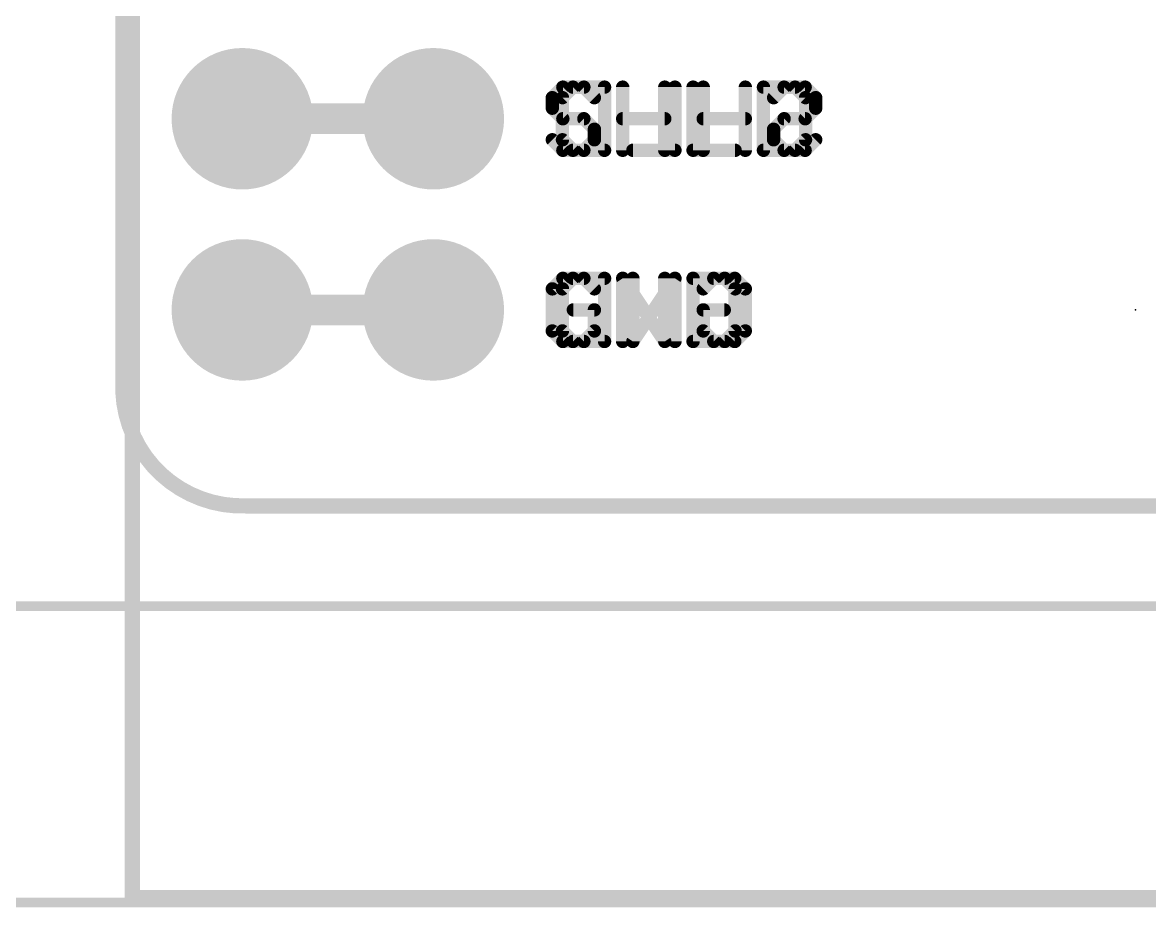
# Model space of a CAD drawing. Extents: x -52 to 61, y -28 to 22.
# Drawn here: x -27.5 to -12.52, y -10.48 to 1.28 of the extents above; entities that cross this region are included whole.
import ezdxf

# ---------------------------------------------------------------- set-up
doc = ezdxf.new("R2010")
doc.units = 0
for name, color, linetype in [('1', 12, 'CONTINUOUS'), ('16', 132, 'CONTINUOUS'), ('17', 110, 'CONTINUOUS'), ('20', 53, 'CONTINUOUS'), ('21', 53, 'CONTINUOUS'), ('22', 53, 'CONTINUOUS'), ('23', 53, 'CONTINUOUS'), ('47', 253, 'CONTINUOUS'), ('51', 53, 'CONTINUOUS')]:
    doc.layers.add(name, color=color, linetype=linetype)

# ---------------------------------------------------------------- blocks, each defined once
blk = doc.blocks.new('RECT')
blk.add_solid([(-0.5, -0.5), (0.5, -0.5), (-0.5, 0.5), (0.5, 0.5)])
blk = doc.blocks.new('ROUNDP')
at = {"const_width": 0.5}
blk.add_lwpolyline([(0, -0.25, 1), (0, 0.25, 1), (0, -0.25)], format="xyb", dxfattribs=at)

msp = doc.modelspace()

# ---------------------------------------------------------------- linework, layer by layer
at = {"layer": '1'}
for points, const_width in [([(-26.035, 10.3505), (-26.035, -10.3505)], 0.2032), ([(-24.5745, 0), (-22.0345, 0)], 0.4064), ([(-24.5745, -2.54), (-22.0345, -2.54)], 0.4064), ([(-26.035, -10.3505), (26.035, -10.3505)], 0.2032)]:
    msp.add_lwpolyline(points, dxfattribs=dict(at, const_width=const_width))
for points, const_width in [([(-24.5745, 0.1016, 1), (-24.5745, -0.1016)], 0.2032), ([(-22.0345, -0.1016, 1), (-22.0345, 0.1016)], 0.2032), ([(-24.5745, -2.4384, 1), (-24.5745, -2.6416)], 0.2032), ([(-22.0345, -2.6416, 1), (-22.0345, -2.4384)], 0.2032), ([(-26.035, -10.2997, 1), (-26.035, -10.4013)], 0.1016), ([(-26.0858, -10.3505, 1), (-25.9842, -10.3505)], 0.1016)]:
    msp.add_lwpolyline(points, format="xyb", dxfattribs=dict(at, const_width=const_width))
at = {"layer": '16', "const_width": 0.2032}
for points in [[(-26.035, 10.3505), (-26.035, -10.3505)], [(-26.035, -10.3505), (26.035, -10.3505)]]:
    msp.add_lwpolyline(points, dxfattribs=at)
at = {"layer": '16', "const_width": 0.1016}
for points in [[(-26.035, -10.2997, 1), (-26.035, -10.4013)], [(-26.0858, -10.3505, 1), (-25.9842, -10.3505)]]:
    msp.add_lwpolyline(points, format="xyb", dxfattribs=at)
at = {"layer": '20', "const_width": 0.2032}
for points in [[(-26.162, -3.6195), (-26.162, 2.54)], [(-24.511, -5.1435), (-11.4618, -5.1435)]]:
    msp.add_lwpolyline(points, dxfattribs=at)
at = {"layer": '20'}
for points, const_width in [([(-26.162, -3.6195, 0.4142), (-24.511, -5.1435)], 0.2032), ([(-26.1112, -3.6175, 1), (-26.2128, -3.6215)], 0.1016), ([(-26.2128, -3.6195, 1), (-26.1112, -3.6195)], 0.1016), ([(-24.511, -5.0927, 1), (-24.511, -5.1943)], 0.1016), ([(-24.509, -5.1943, 1), (-24.513, -5.0927)], 0.1016)]:
    msp.add_lwpolyline(points, format="xyb", dxfattribs=dict(at, const_width=const_width))
at = {"layer": '21', "const_width": 0.1778}
for points in [[(-20.3135, 0.4198), (-20.4534, 0.28)], [(-20.0339, 0.4198), (-20.3135, 0.4198)], [(-19.8941, 0.28), (-20.0339, 0.4198)], [(-19.5178, -0.4191), (-19.5178, 0.4198)], [(-18.9586, 0.4198), (-18.9586, -0.4191)], [(-18.5823, 0.4198), (-18.5823, -0.4191)], [(-17.6468, 0.4198), (-17.6468, -0.4191)], [(-17.2273, 0.4198), (-17.6468, 0.4198)], [(-17.0875, 0.28), (-17.2273, 0.4198)], [(-20.4534, 0.28), (-20.4534, 0.1402)], [(-17.0875, -0.2793), (-17.0875, 0.28)], [(-20.4534, 0.1402), (-20.3135, 0.0004)], [(-20.3135, 0.0004), (-20.0339, 0.0004)], [(-20.0339, 0.0004), (-19.8941, -0.1395)], [(-19.5178, 0.0004), (-18.9586, 0.0004)], [(-19.8941, -0.1395), (-19.8941, -0.2793)], [(-20.3135, -0.4191), (-20.4534, -0.2793)], [(-19.8941, -0.2793), (-20.0339, -0.4191)], [(-17.2273, -0.4191), (-17.0875, -0.2793)], [(-20.0339, -0.4191), (-20.3135, -0.4191)], [(-18.5823, -0.4191), (-18.023, -0.4191)], [(-17.6468, -0.4191), (-17.2273, -0.4191)], [(-20.3135, -2.1202), (-20.4534, -2.26)], [(-20.0339, -2.1202), (-20.3135, -2.1202)], [(-19.8941, -2.26), (-20.0339, -2.1202)], [(-19.5178, -2.9591), (-19.5178, -2.1202)], [(-19.5178, -2.1202), (-18.9586, -2.9591)], [(-18.9586, -2.9591), (-18.9586, -2.1202)], [(-18.5823, -2.1202), (-18.5823, -2.9591)], [(-18.1629, -2.1202), (-18.5823, -2.1202)], [(-18.023, -2.26), (-18.1629, -2.1202)], [(-20.4534, -2.26), (-20.4534, -2.8193)], [(-18.023, -2.8193), (-18.023, -2.26)], [(-19.8941, -2.5396), (-20.1737, -2.5396)], [(-19.8941, -2.8193), (-19.8941, -2.5396)], [(-20.4534, -2.8193), (-20.3135, -2.9591)], [(-20.0339, -2.9591), (-19.8941, -2.8193)], [(-18.1629, -2.9591), (-18.023, -2.8193)], [(-20.3135, -2.9591), (-20.0339, -2.9591)], [(-18.5823, -2.9591), (-18.1629, -2.9591)]]:
    msp.add_lwpolyline(points, dxfattribs=at)
at = {"layer": '21', "const_width": 0.0889}
for points in [[(-20.3135, 0.4643, 1), (-20.3135, 0.3754)], [(-20.2821, 0.3884, 1), (-20.345, 0.4512)], [(-20.0025, 0.4512, 1), (-20.0653, 0.3884)], [(-20.0339, 0.3754, 1), (-20.0339, 0.4643)], [(-19.4734, 0.4198, 1), (-19.5623, 0.4198)], [(-18.9141, 0.4198, 1), (-19.003, 0.4198)], [(-18.5379, 0.4198, 1), (-18.6268, 0.4198)], [(-17.6468, 0.4643, 1), (-17.6468, 0.3754)], [(-17.6023, 0.4198, 1), (-17.6912, 0.4198)], [(-17.1959, 0.4512, 1), (-17.2588, 0.3884)], [(-17.2273, 0.3754, 1), (-17.2273, 0.4643)], [(-20.4089, 0.28, 1), (-20.4978, 0.28)], [(-20.4848, 0.3114, 1), (-20.4219, 0.2486)], [(-19.9255, 0.2486, 1), (-19.8626, 0.3114)], [(-17.0431, 0.28, 1), (-17.132, 0.28)], [(-17.1189, 0.2486, 1), (-17.0561, 0.3114)], [(-20.4219, 0.1716, 1), (-20.4848, 0.1087)], [(-20.4978, 0.1402, 1), (-20.4089, 0.1402)], [(-20.3135, 0.0448, 1), (-20.3135, -0.0441)], [(-20.345, -0.0311, 1), (-20.2821, 0.0318)], [(-20.0025, 0.0318, 1), (-20.0653, -0.0311)], [(-20.0339, -0.0441, 1), (-20.0339, 0.0448)], [(-19.5178, 0.0448, 1), (-19.5178, -0.0441)], [(-18.9586, -0.0441, 1), (-18.9586, 0.0448)], [(-19.8496, -0.1395, 1), (-19.9385, -0.1395)], [(-19.9255, -0.1709, 1), (-19.8626, -0.108)], [(-20.4219, -0.2479, 1), (-20.4848, -0.3107)], [(-19.9385, -0.2793, 1), (-19.8496, -0.2793)], [(-19.8626, -0.3107, 1), (-19.9255, -0.2479)], [(-17.132, -0.2793, 1), (-17.0431, -0.2793)], [(-17.0561, -0.3107, 1), (-17.1189, -0.2479)], [(-20.3135, -0.3747, 1), (-20.3135, -0.4636)], [(-20.345, -0.4505, 1), (-20.2821, -0.3877)], [(-20.0653, -0.3877, 1), (-20.0025, -0.4505)], [(-20.0339, -0.4636, 1), (-20.0339, -0.3747)], [(-19.5623, -0.4191, 1), (-19.4734, -0.4191)], [(-19.003, -0.4191, 1), (-18.9141, -0.4191)], [(-18.5823, -0.3747, 1), (-18.5823, -0.4636)], [(-18.6268, -0.4191, 1), (-18.5379, -0.4191)], [(-18.023, -0.4636, 1), (-18.023, -0.3747)], [(-17.6468, -0.3747, 1), (-17.6468, -0.4636)], [(-17.6912, -0.4191, 1), (-17.6023, -0.4191)], [(-17.2588, -0.3877, 1), (-17.1959, -0.4505)], [(-17.2273, -0.4636, 1), (-17.2273, -0.3747)], [(-20.3135, -2.0757, 1), (-20.3135, -2.1646)], [(-20.2821, -2.1516, 1), (-20.345, -2.0888)], [(-20.0025, -2.0888, 1), (-20.0653, -2.1516)], [(-20.0339, -2.1646, 1), (-20.0339, -2.0757)], [(-19.4734, -2.1202, 1), (-19.5623, -2.1202)], [(-19.4808, -2.0955, 1), (-19.5548, -2.1448)], [(-18.9141, -2.1202, 1), (-19.003, -2.1202)], [(-18.5823, -2.0757, 1), (-18.5823, -2.1646)], [(-18.5379, -2.1202, 1), (-18.6268, -2.1202)], [(-18.1314, -2.0888, 1), (-18.1943, -2.1516)], [(-18.1629, -2.1646, 1), (-18.1629, -2.0757)], [(-20.4089, -2.26, 1), (-20.4978, -2.26)], [(-20.4848, -2.2286, 1), (-20.4219, -2.2914)], [(-19.9255, -2.2914, 1), (-19.8626, -2.2286)], [(-17.9786, -2.26, 1), (-18.0675, -2.26)], [(-18.0545, -2.2914, 1), (-17.9916, -2.2286)], [(-20.1737, -2.4952, 1), (-20.1737, -2.5841)], [(-19.8496, -2.5396, 1), (-19.9385, -2.5396)], [(-19.8941, -2.5841, 1), (-19.8941, -2.4952)], [(-20.4978, -2.8193, 1), (-20.4089, -2.8193)], [(-20.4219, -2.7879, 1), (-20.4848, -2.8507)], [(-19.9385, -2.8193, 1), (-19.8496, -2.8193)], [(-19.8626, -2.8507, 1), (-19.9255, -2.7879)], [(-18.0675, -2.8193, 1), (-17.9786, -2.8193)], [(-17.9916, -2.8507, 1), (-18.0545, -2.7879)], [(-20.3135, -2.9147, 1), (-20.3135, -3.0036)], [(-20.345, -2.9905, 1), (-20.2821, -2.9277)], [(-20.0653, -2.9277, 1), (-20.0025, -2.9905)], [(-20.0339, -3.0036, 1), (-20.0339, -2.9147)], [(-19.5623, -2.9591, 1), (-19.4734, -2.9591)], [(-19.003, -2.9591, 1), (-18.9141, -2.9591)], [(-18.9955, -2.9838, 1), (-18.9216, -2.9344)], [(-18.5823, -2.9147, 1), (-18.5823, -3.0036)], [(-18.6268, -2.9591, 1), (-18.5379, -2.9591)], [(-18.1943, -2.9277, 1), (-18.1314, -2.9905)], [(-18.1629, -3.0036, 1), (-18.1629, -2.9147)]]:
    msp.add_lwpolyline(points, format="xyb", dxfattribs=at)
at = {"layer": '22', "const_width": 0.1778}
for points in [[(-20.3184, 0.28), (-20.1786, 0.4198)], [(-20.1786, 0.4198), (-19.7591, 0.4198)], [(-19.7591, 0.4198), (-19.7591, -0.4191)], [(-18.8236, 0.4198), (-18.8236, -0.4191)], [(-18.4474, 0.4198), (-18.4474, -0.4191)], [(-17.8881, -0.4191), (-17.8881, 0.4198)], [(-17.5118, 0.28), (-17.372, 0.4198)], [(-17.372, 0.4198), (-17.0924, 0.4198)], [(-17.0924, 0.4198), (-16.9526, 0.28)], [(-20.3184, -0.2793), (-20.3184, 0.28)], [(-16.9526, 0.28), (-16.9526, 0.1402)], [(-16.9526, 0.1402), (-17.0924, 0.0004)], [(-17.8881, 0.0004), (-18.4474, 0.0004)], [(-17.372, 0.0004), (-17.5118, -0.1395)], [(-17.0924, 0.0004), (-17.372, 0.0004)], [(-17.5118, -0.1395), (-17.5118, -0.2793)], [(-20.1786, -0.4191), (-20.3184, -0.2793)], [(-17.5118, -0.2793), (-17.372, -0.4191)], [(-17.0924, -0.4191), (-16.9526, -0.2793)], [(-19.7591, -0.4191), (-20.1786, -0.4191)], [(-18.8236, -0.4191), (-19.3829, -0.4191)], [(-17.372, -0.4191), (-17.0924, -0.4191)], [(-20.3184, -2.26), (-20.1786, -2.1202)], [(-20.1786, -2.1202), (-19.7591, -2.1202)], [(-19.7591, -2.1202), (-19.7591, -2.9591)], [(-18.8236, -2.1202), (-19.3829, -2.9591)], [(-19.3829, -2.9591), (-19.3829, -2.1202)], [(-18.8236, -2.9591), (-18.8236, -2.1202)], [(-18.4474, -2.26), (-18.3075, -2.1202)], [(-18.3075, -2.1202), (-18.0279, -2.1202)], [(-18.0279, -2.1202), (-17.8881, -2.26)], [(-20.3184, -2.8193), (-20.3184, -2.26)], [(-17.8881, -2.26), (-17.8881, -2.8193)], [(-18.4474, -2.8193), (-18.4474, -2.5396)], [(-18.4474, -2.5396), (-18.1677, -2.5396)], [(-20.1786, -2.9591), (-20.3184, -2.8193)], [(-18.3075, -2.9591), (-18.4474, -2.8193)], [(-17.8881, -2.8193), (-18.0279, -2.9591)], [(-19.7591, -2.9591), (-20.1786, -2.9591)], [(-18.0279, -2.9591), (-18.3075, -2.9591)]]:
    msp.add_lwpolyline(points, dxfattribs=at)
at = {"layer": '22', "const_width": 0.0889}
for points in [[(-20.1786, 0.4643, 1), (-20.1786, 0.3754)], [(-20.1472, 0.3884, 1), (-20.21, 0.4512)], [(-19.7147, 0.4198, 1), (-19.8036, 0.4198)], [(-19.7591, 0.3754, 1), (-19.7591, 0.4643)], [(-18.7792, 0.4198, 1), (-18.8681, 0.4198)], [(-18.4029, 0.4198, 1), (-18.4918, 0.4198)], [(-17.8436, 0.4198, 1), (-17.9325, 0.4198)], [(-17.372, 0.4643, 1), (-17.372, 0.3754)], [(-17.3406, 0.3884, 1), (-17.4035, 0.4512)], [(-17.061, 0.4512, 1), (-17.1238, 0.3884)], [(-17.0924, 0.3754, 1), (-17.0924, 0.4643)], [(-20.274, 0.28, 1), (-20.3629, 0.28)], [(-20.3498, 0.3114, 1), (-20.287, 0.2486)], [(-17.5433, 0.3114, 1), (-17.4804, 0.2486)], [(-16.9081, 0.28, 1), (-16.997, 0.28)], [(-16.984, 0.2486, 1), (-16.9211, 0.3114)], [(-16.997, 0.1402, 1), (-16.9081, 0.1402)], [(-16.9211, 0.1087, 1), (-16.984, 0.1716)], [(-18.4474, 0.0448, 1), (-18.4474, -0.0441)], [(-17.8881, -0.0441, 1), (-17.8881, 0.0448)], [(-17.372, 0.0448, 1), (-17.372, -0.0441)], [(-17.3406, -0.0311, 1), (-17.4035, 0.0318)], [(-17.1238, 0.0318, 1), (-17.061, -0.0311)], [(-17.0924, -0.0441, 1), (-17.0924, 0.0448)], [(-17.4674, -0.1395, 1), (-17.5563, -0.1395)], [(-17.5433, -0.108, 1), (-17.4804, -0.1709)], [(-20.287, -0.2479, 1), (-20.3498, -0.3107)], [(-20.3629, -0.2793, 1), (-20.274, -0.2793)], [(-17.5563, -0.2793, 1), (-17.4674, -0.2793)], [(-17.4804, -0.2479, 1), (-17.5433, -0.3107)], [(-16.9211, -0.3107, 1), (-16.984, -0.2479)], [(-20.1786, -0.3747, 1), (-20.1786, -0.4636)], [(-20.21, -0.4505, 1), (-20.1472, -0.3877)], [(-19.8036, -0.4191, 1), (-19.7147, -0.4191)], [(-19.7591, -0.4636, 1), (-19.7591, -0.3747)], [(-19.3829, -0.3747, 1), (-19.3829, -0.4636)], [(-18.8681, -0.4191, 1), (-18.7792, -0.4191)], [(-18.8236, -0.4636, 1), (-18.8236, -0.3747)], [(-18.4918, -0.4191, 1), (-18.4029, -0.4191)], [(-17.9325, -0.4191, 1), (-17.8436, -0.4191)], [(-17.372, -0.3747, 1), (-17.372, -0.4636)], [(-17.4035, -0.4505, 1), (-17.3406, -0.3877)], [(-17.1238, -0.3877, 1), (-17.061, -0.4505)], [(-17.0924, -0.4636, 1), (-17.0924, -0.3747)], [(-20.1786, -2.0757, 1), (-20.1786, -2.1646)], [(-20.1472, -2.1516, 1), (-20.21, -2.0888)], [(-19.7147, -2.1202, 1), (-19.8036, -2.1202)], [(-19.7591, -2.1646, 1), (-19.7591, -2.0757)], [(-19.3384, -2.1202, 1), (-19.4273, -2.1202)], [(-18.7792, -2.1202, 1), (-18.8681, -2.1202)], [(-18.7866, -2.1448, 1), (-18.8606, -2.0955)], [(-18.3075, -2.0757, 1), (-18.3075, -2.1646)], [(-18.2761, -2.1516, 1), (-18.339, -2.0888)], [(-17.9965, -2.0888, 1), (-18.0593, -2.1516)], [(-18.0279, -2.1646, 1), (-18.0279, -2.0757)], [(-20.274, -2.26, 1), (-20.3629, -2.26)], [(-20.3498, -2.2286, 1), (-20.287, -2.2914)], [(-18.4788, -2.2286, 1), (-18.4159, -2.2914)], [(-17.8436, -2.26, 1), (-17.9325, -2.26)], [(-17.9195, -2.2914, 1), (-17.8567, -2.2286)], [(-18.4029, -2.5396, 1), (-18.4918, -2.5396)], [(-18.4474, -2.4952, 1), (-18.4474, -2.5841)], [(-18.1677, -2.5841, 1), (-18.1677, -2.4952)], [(-20.287, -2.7879, 1), (-20.3498, -2.8507)], [(-20.3629, -2.8193, 1), (-20.274, -2.8193)], [(-18.4918, -2.8193, 1), (-18.4029, -2.8193)], [(-18.4159, -2.7879, 1), (-18.4788, -2.8507)], [(-17.9325, -2.8193, 1), (-17.8436, -2.8193)], [(-17.8567, -2.8507, 1), (-17.9195, -2.7879)], [(-20.1786, -2.9147, 1), (-20.1786, -3.0036)], [(-20.21, -2.9905, 1), (-20.1472, -2.9277)], [(-19.8036, -2.9591, 1), (-19.7147, -2.9591)], [(-19.7591, -3.0036, 1), (-19.7591, -2.9147)], [(-19.4199, -2.9344, 1), (-19.3459, -2.9838)], [(-19.4273, -2.9591, 1), (-19.3384, -2.9591)], [(-18.8681, -2.9591, 1), (-18.7792, -2.9591)], [(-18.3075, -2.9147, 1), (-18.3075, -3.0036)], [(-18.339, -2.9905, 1), (-18.2761, -2.9277)], [(-18.0593, -2.9277, 1), (-17.9965, -2.9905)], [(-18.0279, -3.0036, 1), (-18.0279, -2.9147)]]:
    msp.add_lwpolyline(points, format="xyb", dxfattribs=at)
at = {"layer": '23'}
msp.add_point((-12.7, -2.54), dxfattribs=at)
at = {"layer": '47', "const_width": 0.13}
for points in [[(22.4473, -6.477), (-29.9408, -6.477)], [(-6.2548, -10.414), (-36.24, -10.414)]]:
    msp.add_lwpolyline(points, dxfattribs=at)

# ---------------------------------------------------------------- block references
at = {"layer": '17', "xscale": 1.8796, "yscale": 1.8796}
for p in [(-24.5745, 0), (-24.5745, 0), (-22.0345, 0), (-22.0345, 0), (-24.5745, -2.54), (-24.5745, -2.54), (-22.0345, -2.54), (-22.0345, -2.54)]:
    msp.add_blockref('ROUNDP', p, dxfattribs=at)
at = {"layer": '51', "xscale": 0.508, "yscale": 0.508, "rotation": 270}
for p in [(-24.5745, 0), (-22.0345, 0), (-24.5745, -2.54), (-22.0345, -2.54)]:
    msp.add_blockref('RECT', p, dxfattribs=at)

doc.saveas('drawing.dxf')
